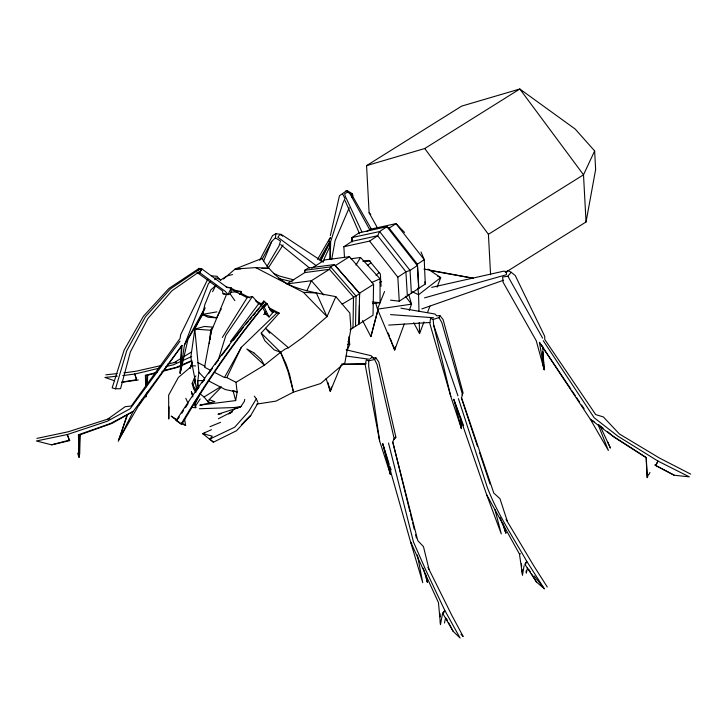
<?xml version="1.0" encoding="UTF-8"?>
<svg xmlns="http://www.w3.org/2000/svg" width="727" height="727" viewBox="0 0 727 727"><rect width="100%" height="100%" fill="white"/><g stroke="black" fill="none" stroke-linecap="round" stroke-linejoin="round"><path stroke-width="1.09" d="M379.639 441.053L365.263 365.09L366.272 359.901L368.698 360.819L368.689 366.39L379.639 441.053L390.344 474.222L390.717 468.697M304.668 272.543L304.704 270.308L308.375 267.99L334.338 264.583L359.574 293.163L359.029 324.042L359.356 305.295M350.123 329.658L352.977 327.859L353.513 296.979L329.44 269.335L304.831 272.57L286.774 283.966L311.392 280.731L329.44 269.335L330.667 266.9L334.338 264.583L359.72 293.735L342.117 304.177M352.977 327.859L355.521 326.278L356.048 296.053L330.667 266.9L304.704 270.308L304.831 272.57M359.492 297.57L359.574 293.163L373.569 284.33L349.496 256.686L324.878 259.912L311.819 268.163M373.569 284.33L373.024 315.2L355.521 326.278M169.018 406.856L168.773 419.016L168.646 395.143L178.36 377.431L192.328 365.663L195.545 365.972M330.258 259.503L330.658 241.628L343.044 202.724L345.016 198.616L342.49 193.655L346.852 190.519L352.068 193.546L353.013 195.554L352.086 197.58M79.697 454.402L80.17 434.419M77.635 453.221L79.043 457.338L79.688 434.91L112.167 423.314L133.241 411.364L182.014 345.398L180.205 373.242L188.02 339.073L203.097 313.855M147.372 383.911L147.681 374.905M145.991 394.897L145.909 397.051L145.854 394.879M146.336 386.264L146.772 375.468L155.451 373.178M210.512 281.376L208.376 283.766L184.422 345.071L180.205 373.242L181.432 345.425M197.826 273.016L222.544 290.927L223.035 293.799L228.024 294.644L230.159 293.917L230.977 292.245L231.186 287.901L226.206 287.001M195.49 401.022L195.181 406.575L200.152 398.987M196.045 391.026L196.226 387.691L194.491 377.831M196.081 400.004L195.917 402.267L200.079 393.789L204.033 396.987L208.531 402.394L211.457 402.876M196.79 389.799L198.88 372.215L194.836 329.104L205.196 307.839M209.294 343.707L210.657 330.249L212.666 327.132L204.469 326.459L194.836 329.104L190.837 357.021L192.373 365.781M180.205 373.242L180.787 367.589M210.23 339.454L210.494 337.228M210.757 335.002L211.157 331.657L226.515 294.48M197.817 270.508L198.753 268.39L201.652 268.781L227.287 287.583L231.186 287.901L228.024 294.644L225.452 291.482L199.807 272.743L196.917 272.352M262.093 259.421L271.725 241.455L275.388 237.829L275.969 233.712L281.458 234.385L282.585 236.202M395.234 346.715L394.688 350.041L377.495 309.148L375.577 302.623M207.359 400.577L208.531 402.394L209.176 399.65L214.838 401.686L199.998 405.13L235.684 400.577L237.138 392.053L236.002 382.347L226.815 377.586L224.452 377.513L214.501 372.36M260.53 306.812L263.438 303.332L263.837 301.023L267.209 303.877L271.58 311.847L273.079 312.419L269.063 317.008L264.492 313.137L265.837 311.601M461.3 420.915L461.418 428.612L453.766 399.305L486.69 494.842L519.451 554.038L522.504 575.002L524.103 565.706M331.666 259.557L335.083 240.692L349.205 207.777M505.356 272.48L586.044 221.971L595.64 169.5L594.641 150.934L575.166 129.033L519.832 89.003L461.681 106.106L366.581 165.629L369.116 212.811L377.295 227.606M211.157 331.657L204.551 367.208L210.521 370.297M390.326 472.005L390.344 474.222L382.802 443.815L410.601 541.951L438.454 602.574L440.489 624.566L442.661 612.897M244.726 399.359L244.327 401.449L240.573 406.956L234.667 408.865L228.751 413.945M527.484 567.723L526.312 573.13L526.094 570.931M202.679 314.509L204.823 304.668L210.903 289.791L215.919 285.493M351.614 195.545L352.068 193.546M330.367 235.603L339.473 195.708L342.49 193.655M444.451 623.012L445.651 617.759M331.412 387.018L330.294 391.371L326.078 378.503M362.537 320.562L370.897 336.619L377.758 310.447M370.897 336.619L378.058 309.62M198.716 268.663L168.882 288.465L143.464 316.209L124.135 350.087L112.158 387.882L115.511 388.809L126.707 350.796L145.445 316.763L170.409 288.892L199.889 268.99L201.652 268.781L199.807 272.743L201.652 268.781M218.073 360.728L225.879 335.338L252.46 296.462L258.767 303.677L261.775 305.24M139.411 404.194L119.074 439.308L127.234 414.463M190.192 368.253L192.273 361.982M127.434 414.926L118.274 441.262L133.241 411.364L110.44 423.523L78.443 434.782L79.043 457.338M190.256 367.917L192.201 362.582M119.074 439.308L119.837 437.227M404.267 323.978L394.688 350.041L390.281 338.373M409.256 310.42L411.546 304.168L408.683 294.39M263.438 303.332L260.884 304.404L263.837 301.023L263.946 302.187C231.777 339.4 202.769 379.249 176.134 420.579L181.15 424.032L183.113 422.214C207.277 380.875 234.657 341.408 265.182 304.513L264.246 307.257L267.209 303.877L265.691 303.377L264.246 307.257L269.063 317.008M413.718 322.706L419.552 333.593L423.941 321.97M427.54 312.465L429.93 306.131M437.118 287.12L440.707 277.614L427.958 269.081M384.538 291.509L377.495 309.148L411.546 304.168L405.393 296.28M607.463 431.647L613.524 436.473L646.03 457.374L647.23 477.603L648.502 474.449M263.574 261.166L271.725 241.455M341.09 365.245L330.294 391.371L327.968 382.638M347.142 350.614L349.732 344.344L348.815 336.801M655.654 465.516L658.008 461.109L689.323 476.839L674.292 475.267L655.654 465.516L658.008 461.109L617.932 436.209L594.141 417.716L543.233 340.663M525.239 564.879L524.967 563.988L526.757 561.344L544.305 588.77L536.49 582.018L525.239 564.879L526.757 561.344C513.008 537.089 497.141 513.453 487.272 487.335L458.419 398.641M193.155 385.301L195.236 380.503L192.328 365.663M460.445 416.589L461.418 428.612L450.84 396.597L429.848 323.597L430.538 318.435L433.201 319.426L438.99 317.644L439.899 315.554L443.079 319.517L463.117 393.016L462.036 394.87M223.434 279.05L235.13 269.026L262.047 258.412C268.254 269.154 277.569 278.159 288.255 284.375C303.195 291.191 319.816 293.499 335.829 296.652L327.005 316.654L302.777 337.41L288.474 347.76L285.129 349.051L280.586 352.295L264.428 365.172L236.002 382.347M443.134 614.088L443.106 612.716L444.779 610.398L460.073 637.997L453.139 631.3L443.134 614.088L444.779 610.398L425.868 570.268L413.499 542.069L388.518 443.052M306.849 290.882L311.392 280.731L323.797 294.971M372.751 357.902L375.841 357.748L378.785 362.037L395.87 437.227L394.188 438.726L392.698 442.061L417.789 540.67L423.459 546.577L429.012 569.386L451.658 615.024L463.19 636.507L460.927 634.262M322.933 261.647L330.367 245.353M197.835 270.371L198.753 268.39M594.641 150.934L583.508 174.798L586.044 221.971M239.683 294.417L241.064 291.463L235.085 290.464M226.815 377.586L241.328 347.306L276.842 313.046L279.213 313.119L261.211 333.066L264.828 340.69L274.233 349.896L280.586 352.295L286.075 363.973L289.61 374.587L293.499 392.117L275.942 401.131L256.895 404.067M207.731 279.25L180.687 334.638L180.078 338.437L131.296 406.029L125.189 406.675L107.687 419.161L68.156 431.793L36.877 438.408M320.525 260.675L329.967 241.428L330.022 259.43M220.354 310.711L221.281 308.839M212.602 291.709L215.846 285.266M320.662 260.893L330.231 241.855M328.531 241.437L330.585 237.438M648.938 474.477L649.974 472.468M259.666 260.375L272.543 235.63L275.969 233.712M216.891 311.865L202.306 314.418L208.076 317.226L216.591 317.853L219.881 311.647M184.422 345.071L204.532 308.53M224.452 377.513L241.328 347.306M319.289 260.066L329.967 241.428M258.067 402.903L250.733 415.517L236.548 430.702L213.402 442.189L202.624 433.628L211.439 429.721M317.517 259.385L330.094 237.838M266.927 266.409L278.986 246.017L280.522 241.055L275.388 237.829M254.277 396.142L256.322 398.832L248.643 411.537L234.712 427.203L209.894 439.044L213.402 442.189M355.957 265.091L360.565 257.476L380.057 278.777L380.057 302.677L372.478 303.686M181.15 424.032C206.068 381.648 234.248 341.181 265.691 303.377M222.344 337.464L247.153 297.661L252.46 296.462M214.665 279.695L215.874 277.769L221.09 279.904M267.972 268.454L283.085 244.89M178.106 418.788L179.333 416.935M181.768 413.245L183.595 410.473M185.43 407.702L187.866 404.012M197.008 390.154L198.844 387.382M139.975 403.212L142.51 399.514M145.682 394.888L147.581 392.107M368.698 360.819L374.605 359.483L375.841 357.748M139.13 405.13L182.014 345.398M202.106 382.82L204.723 379.176M208.64 373.705L212.557 368.235M215.174 364.59L217.782 360.937M179.978 341.163L130.197 408.692L107.351 421.215L67.302 434.546L36.35 440.98L51.635 444.824L69.837 440.598M230.404 341.645L258.767 303.677L255.386 300.687L260.948 303.568M221.744 355.485L229.314 345.616M233.449 340.236L243.091 327.677M209.894 439.044L212.275 436.136L202.624 433.628L204.805 433.31M390.499 300.142L399.259 301.205L425.277 284.048L424.241 259.684L421.051 252.005M245.999 324.197L248.18 321.588M249.625 319.853L251.806 317.245M253.26 315.5L255.441 312.892M256.895 311.156L259.076 308.548M393.907 439.544L395.87 437.227M542.642 346.007L544.169 369.725L536.244 340.709L503.075 282.203L502.611 277.014L507.864 276.205L511.199 272.28L515.234 275.515L544.759 336.41L544.732 339.454L595.704 414.599L603.365 416.935L619.431 434.001L659.444 458.037L690.65 474.095M195.954 375.877L194.645 377.249L192.228 383.402L192.564 385.31M209.176 399.65L221.517 386.9M264.492 313.137L265.264 312.374L262.338 307.058M241.373 424.741L250.733 415.517L244.263 421.887M176.134 420.579L177.452 419.388M375.977 275.179L379.34 272.48M367.389 265.6L370.87 262.82M380.012 282.712L381.648 281.422M229.814 413.563L232.458 411.564L218.409 418.707M370.143 358.738L372.315 357.157L373.669 358.302M344.498 257.649L343.853 246.726L351.941 241.373L377.686 235.748L379.621 231.54L386.9 226.724L389.172 228.151L417.398 264.21L418.834 288.255M366.844 231.513L370.261 229.25L396.006 223.625L404.566 232.458M343.853 246.726L369.598 241.1L377.686 235.748L405.911 271.816L407.347 295.853M389.172 228.151L396.006 223.625L424.241 259.684L417.398 264.21L418.67 288.455M399.259 301.205L397.823 277.169L405.911 271.816L410.028 270.389L417.307 265.573L386.9 226.724L359.165 232.785L351.886 237.602L351.941 241.373M221.144 279.677L225.943 276.614M335.501 265.519L349.496 256.686M345.634 191.283L346.852 190.519M366.581 165.629L424.732 148.526L519.832 89.003L583.508 174.798L488.417 234.312L490.589 274.761M167.773 364.063L174.235 362.6L180.978 358.456M183.858 356.675L191.555 351.941M204.033 396.987L220.199 387.055M505.356 272.134L508.009 270.671L511.199 272.28M351.15 194.336L348.079 191.983L344.698 193.573L345.225 196.108L361.855 231.795M192.001 360.901L178.224 367.162L161.957 371.461M191.737 356.503L173.535 364.745L165.874 366.581M371.851 282.449L380.057 278.777M180.478 365.508L176.388 367.299L163.557 370.625M182.522 364.618L190.701 361.037M209.994 426.658L220.572 422.342M421.824 308.911L503.593 280.213M240.573 406.956L218 414.226L221.335 413.718M424.568 297.87L506.292 274.751L506.755 271.625L503.675 271.18L431.702 287.365M51.635 444.824L69.329 440.153L67.302 434.546L69.329 440.153M145.673 387.282L145.391 375.332L157.15 372.288M263.547 314.473L266.582 313.719M227.233 275.842L232.585 274.561M159.304 368.162L134.777 374.051L122.808 375.568M107.687 419.161L109.859 418.643M161.303 365.517L136.076 371.224L123.899 372.851M519.451 554.038L520.523 553.829M121.754 382.166L136.576 379.694L134.777 374.051L136.576 379.694M241.219 406.484L234.494 407.52L199.38 408.747M174.235 362.6L176.443 362.282M121.836 382.22L138.303 379.967M350.814 258.776L360.565 257.476M362.846 261.22L369.08 260.42L380.348 273.97L381.075 286.284M105.842 374.823L117.129 373.587M117.229 376.159L104.942 377.458L114.393 380.712M436.763 315.845L439.899 315.554M199.998 405.13L202.179 404.939M370.152 261.002L363.709 261.466M230.977 292.245L241.064 291.463L241.518 293.554M261.911 268.408L268.599 268.263L255.668 267.6L235.13 269.026L240.71 268.899M388.691 325.105L429.875 322.497M223.035 293.799L224.988 293.717M204.123 380.485L197.417 380.739L198.744 387.264M347.506 344.407L349.732 344.344L347.979 341.49M115.511 388.809L120.555 388.681L130.378 351.895L147.908 318.471L171.899 290.782L200.652 270.78L199.889 268.99M342.281 364.491L365.545 364.063M341.563 364.073L366.154 363.8M303.441 292.363L316.372 293.017L327.005 316.654L303.441 292.363L255.668 267.6M191.792 407.456L195.808 407.693L194.636 401.468M390.535 314.609L433.61 317.754M194.836 329.104L210.657 330.249M211.83 275.878L217.119 276.315L220.499 280.486M372.369 301.978L380.057 302.677M145.391 375.332L146.772 375.468M78.443 434.782L79.688 434.91M346.161 356.021L369.416 359.265M400.94 308.166L434.982 314.019L436.291 315.391M431.302 270.744L473.277 278.314M423.95 269.045L473.086 278.177M346.188 349.814L371.179 355.721L372.315 357.157M292.254 281.767L278.941 278.595M202.306 314.418L216.591 317.853M293.726 279.895L279.722 276.124L273.534 273.361M184.513 418.87L185.639 425.34L180.714 423.514L171.163 416.108L176.588 419.57M234.012 390.853L237.138 392.053L225.315 389.554L208.404 380.784M437.645 276.16L440.707 277.614L418.57 294.726L418.988 311.383M412.436 291.827L418.57 294.726L417.916 288.11M231.44 288.355L237.247 291.345M241.119 293.335L249.824 297.806M231.086 289.328L247.153 297.661M269.817 309.402L276.842 313.046M197.735 362.509L205.087 366.326M268.636 307.594L279.213 313.119M654.727 464.962L674.292 475.267M594.123 421.651L590.315 419.234L539.434 342.372L544.169 369.725L543.451 360.783M182.023 423.032L185.639 425.34M647.23 477.603L646.303 457.792L614.36 437.345L590.315 419.234L608.381 450.476L598.339 425.077M323.361 262.129L283.021 235.539L279.731 234.639L277.868 237.266L316.036 265.528M598.803 424.75L603.137 428.194M280.622 244.545L309.438 267.909M269.672 308.266L272.071 310.302M270.035 309.838L273.079 312.419M288.474 347.76L265.555 328.25L269.708 333.239M369.116 212.811L370.779 214.356M348.079 191.983L349.996 193.864L370.116 230.404M261.211 333.066L280.586 352.295L287.874 370.943L293.499 392.117L320.671 383.529L344.898 362.764L350.914 328.649L349.814 313.037L335.829 296.652M198.88 372.215L204.696 378.458M534.154 575.902L544.305 588.77M369.598 241.1L397.823 277.169M424.732 148.526L488.417 234.312M230.159 293.917L234.821 300.596M411.791 543.678L410.601 541.951L422.741 582.681L417.407 555.019M506.047 519.387L533.827 565.897L547.286 587.034M539.434 342.372L570.877 389.09M572.14 390.962L575.284 395.633M576.538 397.505L579.683 402.176M581.573 404.984L584.081 408.719M195.908 392.535L193.6 388.863L192.228 383.402L196.163 391.135M528.593 569.068L530.283 571.849M531.41 573.694L536.49 582.018M427.876 567.442L429.012 569.386M438.99 317.644L441.798 322.47L462.463 394.516L461.581 397.724L493.815 493.115L499.967 498.677L507.292 521.186M351.977 195.081L371.542 229.441M542.633 338.146L507.864 276.205M446.46 618.65L447.487 620.594M448.514 622.539L453.139 631.3M374.605 359.483L377.049 364.5L394.188 438.726M600.429 426.649L610.407 448.086L607.736 441.998M185.821 398.305L188.02 403.321M345.161 200.779L359.574 233.812M256.322 398.832L257.631 401.886M388.273 333.066L389.481 336.247M486.69 494.842L501.285 533.9L494.905 509.391M453.766 399.305L463.617 425.731M500.203 517.606L505.892 533.073L502.948 523.358M433.201 319.426L433.619 324.996L457.946 395.842M461.309 397.796L477.457 446.278M479.611 452.739L490.016 483.982M192.682 395.515L191.383 391.553L192.855 396.933M504.856 529.874L505.892 533.073M382.802 443.815L389.181 464.253M389.845 466.407L390.853 469.633M423.305 568.223L427.449 582.291L425.413 573.53M194.336 402.313L195.808 407.693M232.967 390.454L235.684 400.577M415.608 534.754L416.417 537.998M426.367 577.965L427.449 582.291M392.871 442.189L409.928 511.644M410.473 513.853L412.091 520.468M412.636 522.677L414.263 529.283M433.619 324.996L450.84 396.597M542.496 362.01L544.169 369.725M424.877 281.867L425.277 284.048M521.459 563.861L521.668 566.088M521.986 569.432L522.504 575.002M461.109 425.304L461.418 428.612M542.742 351.841L543.278 358.547M411.391 293.263L410.028 270.389L379.621 231.54L351.886 237.602L352.141 241.955M440.044 613.543L440.18 616.85M440.362 621.258L440.489 624.566M419.27 322.488L419.552 333.593M390.199 468.742L390.344 474.222M253.832 352.822L246.835 348.996L264.428 365.172L261.157 359.456L253.832 352.822"/></g></svg>
